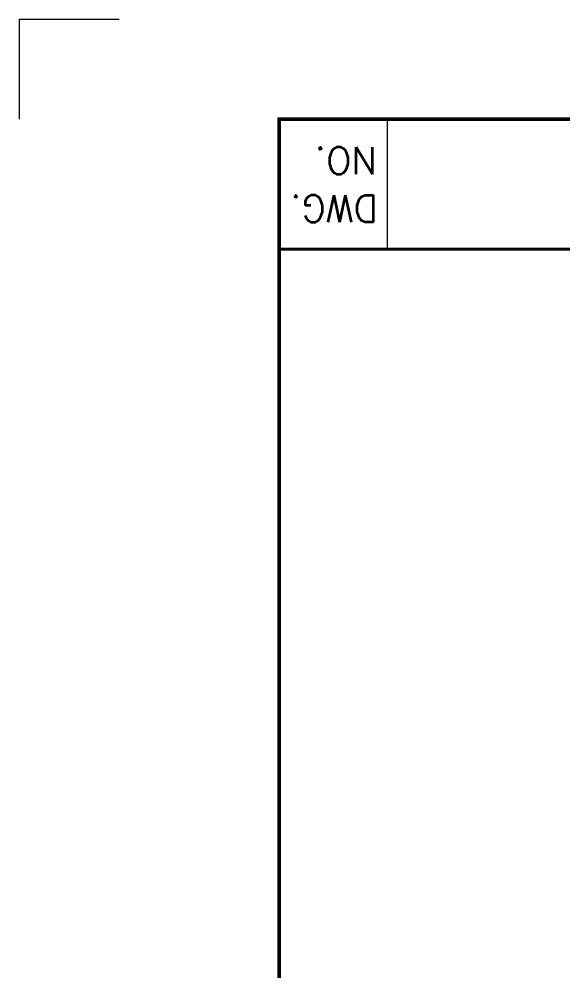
# Model space of a CAD drawing. Header units: millimetres. Extents: x 0 to 6631, y 0 to 4689.
# Drawn here: x 0 to 858, y 3187 to 4689 of the extents above; entities that cross this region are included whole.
import ezdxf

# ---------------------------------------------------------------- set-up
doc = ezdxf.new("R2010")
doc.units = ezdxf.units.MM
doc.header["$LTSCALE"] = 13
doc.layers.add('1', color=4, linetype='Continuous')
doc.layers.add('2', color=3, linetype='Continuous')
doc.layers.add('paper', color=254, linetype='Continuous', plot=False)
doc.styles.add('ROMANS', font='romans.shx', dxfattribs={"bigfont": 'whgtxt.shx'})

msp = doc.modelspace()

# ---------------------------------------------------------------- linework, layer by layer
at = {"layer": '1', "color": 0, "lineweight": 40}
msp.add_line((410.47, 4325.69), (1799.74, 4325.69), dxfattribs=at)
at = {"layer": '1', "color": 0, "lineweight": 40, "const_width": 5.53}
msp.add_lwpolyline([(410.47, 173.66), (6472.75, 173.66), (6472.75, 4530.93), (410.47, 4530.93), (410.47, 173.66)], dxfattribs=at)
at = {"layer": '2', "lineweight": 13}
msp.add_line((580.97, 4530.93), (580.97, 4325.69), dxfattribs=at)
at = {"layer": 'paper', "lineweight": 13}
for q in [(0, 4530.93), (157.87, 4688.8)]:
    msp.add_line((0, 4688.8), q, dxfattribs=at)

# ---------------------------------------------------------------- texts
at = {"layer": '2', "lineweight": 13, "style": 'ROMANS'}
for s, p in [('NO.', (564.86, 4486.79)), ('DWG.', (566.38, 4411.17))]:
    msp.add_text(s, height=42.625, rotation=180, dxfattribs=at).set_placement(p)

doc.saveas('drawing.dxf')
